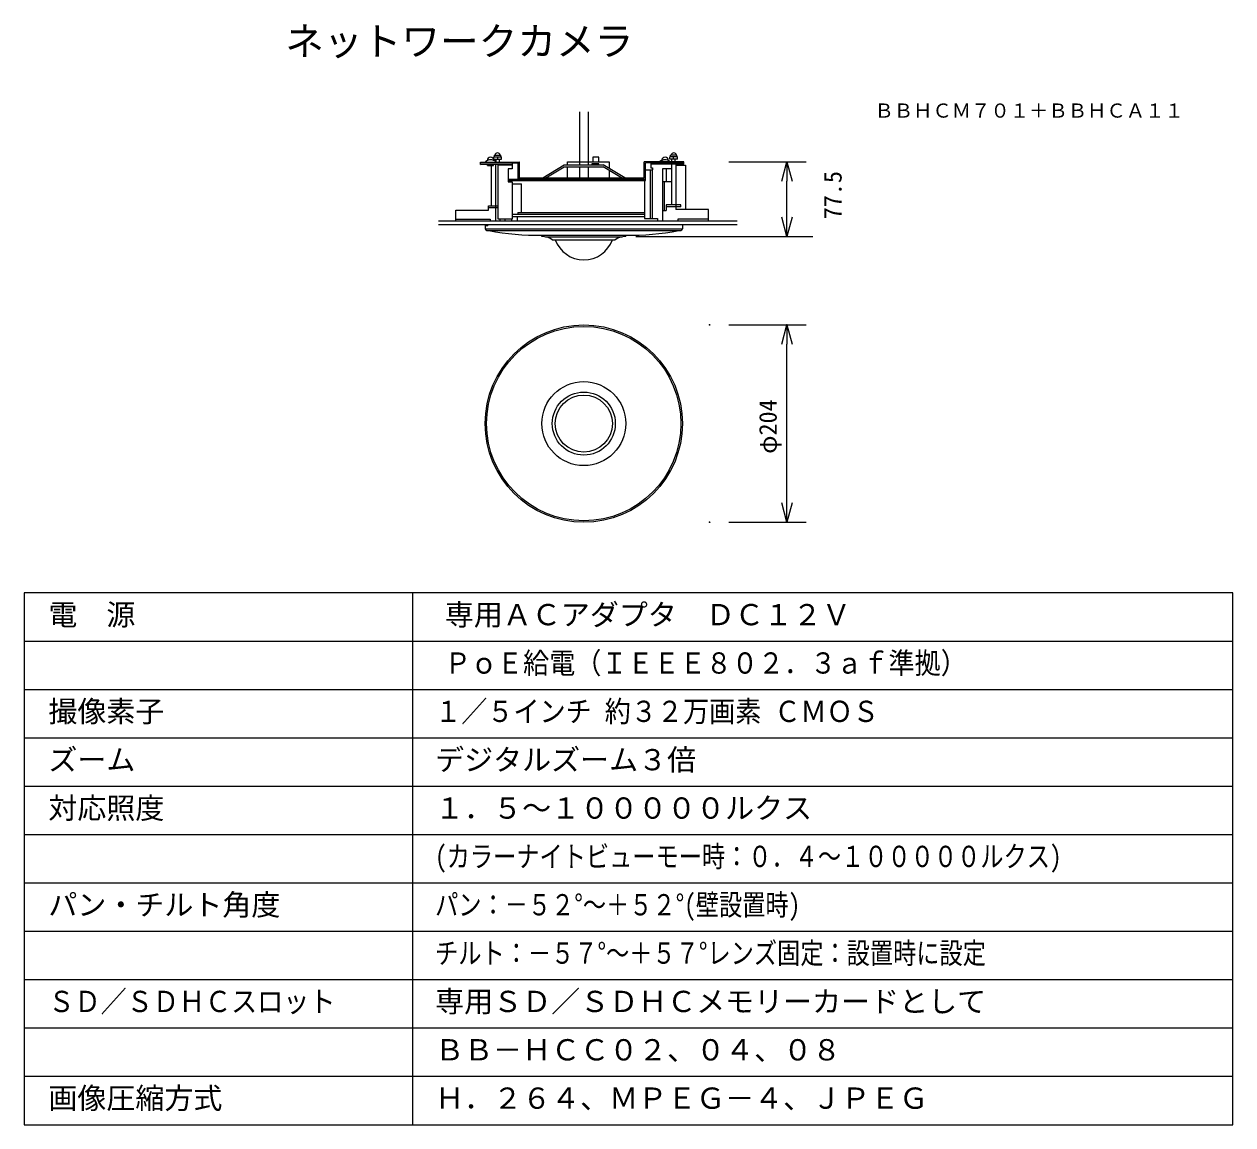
# Model space of a CAD drawing. Units: millimetres, scale not verified. Extents: x -63 to 62, y -57 to 57.
import ezdxf
from ezdxf.enums import TextEntityAlignment as Align

# ---------------------------------------------------------------- set-up
doc = ezdxf.new("R2010")
doc.units = ezdxf.units.MM
doc.header["$LTSCALE"] = 0.125
doc.header["$PDMODE"] = 32
doc.header["$PDSIZE"] = 0.0625
for name, color, linetype, lineweight in [('0-0_0', 7, 'Continuous', 25), ('0-1_WAKU', 1, 'Continuous', 18), ('0-5_GAIKEI', 1, 'Continuous', 18), ('0-6_SUNPO', 7, 'Continuous', 18), ('0-7_S1', 7, 'Continuous', 18)]:
    doc.layers.add(name, color=color, linetype=linetype, lineweight=lineweight)
for name, color, linetype in [('0-2_MOJI1', 7, 'Continuous'), ('0-3_TOUROKU', 7, 'Continuous'), ('0-4_Defpoints', 7, 'Continuous')]:
    doc.layers.add(name, color=color, linetype=linetype)
doc.styles.add('ＭＳ ゴシック', font='')
doc.styles.get('ＭＳ ゴシック').set_extended_font_data('MS Gothic')

# ---------------------------------------------------------------- blocks, each defined once
blk = doc.blocks.new('_OPEN30')
at = {"layer": '0-0_0'}
blk.add_line((0, 0), (-1, 0), dxfattribs=at)
blk.add_lwpolyline([(-1, 0.26795), (0, 0), (-1, -0.26795)], dxfattribs=at)
blk = doc.blocks.new('D2')
at = {"layer": '0-4_Defpoints'}
for p in [(11.6932, 24.1147), (19.6932, 24.1147), (11.6932, 3.7147)]:
    blk.add_point(p, dxfattribs=at)
at = {"layer": '0-6_SUNPO', "lineweight": 25}
for p, q in [((13.6932, 24.1147), (21.6932, 24.1147)), ((19.6932, 5.7147), (19.6932, 22.1147)), ((13.6932, 3.7147), (21.6932, 3.7147))]:
    blk.add_line(p, q, dxfattribs=at)
at = {"layer": '0-6_SUNPO', "xscale": 2, "yscale": 2}
for p, rotation in [((19.6932, 24.1147), 90), ((19.6932, 3.7147), 270)]:
    blk.add_blockref('_OPEN30', p, dxfattribs=dict(at, rotation=rotation))
at = {"layer": '0-6_SUNPO', "style": 'ＭＳ ゴシック'}
blk.add_text('φ204', height=1.833, rotation=90, dxfattribs=at).set_placement((19.1932, 10.7897), align=Align.BOTTOM_LEFT)

msp = doc.modelspace()

# ---------------------------------------------------------------- linework, layer by layer
at = {"layer": '0-1_WAKU', "color": 4}
for p, q in [((62.4899, -1.723), (-62.5101, -1.723)), ((-62.5101, -1.723), (-62.5101, -56.723)), ((-22.3045, -56.723), (-22.3045, -1.723)), ((62.4899, -56.723), (62.4899, -1.723)), ((-62.5101, -56.723), (62.4899, -56.723))]:
    msp.add_line(p, q, dxfattribs=at)
at = {"layer": '0-1_WAKU'}
for p, q in [((62.4899, -6.723), (-62.5101, -6.723)), ((62.4899, -11.723), (-62.5101, -11.723)), ((62.4899, -16.723), (-62.5101, -16.723)), ((62.4899, -21.723), (-62.5101, -21.723)), ((62.4899, -26.723), (-62.5101, -26.723)), ((62.4899, -31.723), (-62.5101, -31.723)), ((62.4899, -36.723), (-62.5101, -36.723)), ((62.4899, -41.723), (-62.5101, -41.723)), ((62.4899, -46.723), (-62.5101, -46.723)), ((62.4899, -51.723), (-62.5101, -51.723))]:
    msp.add_line(p, q, dxfattribs=at)
at = {"layer": '0-5_GAIKEI'}
for p, q in [((-5.0493, 42.547), (-5.0493, 48.0326)), ((-4.161, 42.547), (-4.161, 48.0326)), ((-15.3146, 42.715), (-11.4367, 42.7579)), ((-15.3146, 42.594), (-12.0262, 42.6369)), ((-13.973, 42.4908), (-13.973, 42.6369)), ((-13.9265, 43.1302), (-13.1534, 43.1302)), ((-13.8613, 43.5705), (-13.2186, 43.5705)), ((-13.8613, 43.3722), (-13.8613, 43.5705)), ((-13.7279, 36.7469), (-13.7279, 42.6369)), ((-13.6936, 42.8789), (-13.6936, 43.1302)), ((-13.5353, 43.1302), (-13.5353, 43.3722)), ((-13.4979, 36.9269), (-13.4979, 42.5539)), ((-13.4979, 42.5539), (-12.0262, 42.5539)), ((-13.349, 42.8789), (-13.349, 43.1302)), ((-13.2186, 43.3722), (-13.2186, 43.5705)), ((-13.1534, 43.1302), (-13.1534, 43.3722)), ((-12.0262, 42.7579), (-12.0262, 42.1403)), ((-11.4367, 40.9492), (-11.4367, 42.7579)), ((-11.2876, 40.9492), (-11.2876, 42.8789)), ((-8.8846, 41.2148), (-6.6527, 42.547)), ((-6.6527, 42.547), (-2.6375, 42.547)), ((-6.3305, 42.547), (-6.3305, 42.8689)), ((-6.3305, 42.8689), (-2.0162, 42.8689)), ((-3.7995, 42.6735), (-3.7995, 42.547)), ((-3.0747, 42.6735), (-3.7995, 42.6735)), ((-3.6959, 43.3403), (-3.6959, 42.8689)), ((-3.0862, 43.3403), (-3.6959, 43.3403)), ((-3.0862, 42.8689), (-3.0862, 43.3403)), ((-3.0747, 42.547), (-3.0747, 42.6735)), ((-0.4055, 41.2148), (-2.6375, 42.547)), ((-2.0162, 42.8689), (-2.0162, 42.1762)), ((1.5935, 41.2148), (1.5935, 42.8789)), ((5.6958, 42.8789), (1.5935, 42.8789)), ((1.7408, 40.9492), (1.7408, 42.7579)), ((5.6958, 42.7579), (1.7408, 42.7579)), ((2.2963, 42.7579), (2.2963, 42.232)), ((5.6958, 42.6369), (2.4075, 42.6369)), ((5.0502, 43.3722), (4.2772, 43.3722)), ((4.2772, 43.1302), (4.2772, 43.3722)), ((5.0502, 43.1302), (4.2772, 43.1302)), ((4.3424, 43.3722), (4.3424, 43.5705)), ((4.4273, 42.6369), (4.4273, 38.4344)), ((4.4728, 42.8789), (4.4728, 43.1302)), ((4.659, 43.1302), (4.659, 43.3722)), ((4.8174, 42.8789), (4.8174, 43.1302)), ((4.8807, 42.6369), (4.8807, 37.9319)), ((4.8807, 42.5038), (5.8895, 42.5038)), ((5.0502, 43.1302), (5.0502, 43.3722)), ((5.6958, 42.6369), (5.6958, 42.8789)), ((5.8895, 42.5038), (5.8895, 37.9319)), ((-14.5785, 42.4908), (-13.973, 42.4908)), ((-14.1648, 38.3286), (-14.1648, 42.4908)), ((-12.4401, 42.1403), (-12.4401, 40.7844)), ((-12.0262, 42.1403), (-12.4401, 42.1403)), ((-8.5572, 41.2148), (-6.6527, 42.3515)), ((-6.6527, 42.3515), (-2.6375, 42.3515)), ((-6.3305, 41.2148), (-6.3305, 42.3515)), ((-5.0493, 41.2148), (-5.0493, 42.3515)), ((-4.161, 41.2148), (-4.161, 42.3515)), ((-0.733, 41.2148), (-2.6375, 42.3515)), ((-2.0162, 41.9807), (-2.0162, 41.2148)), ((1.7408, 42.0394), (2.489, 42.0394)), ((2.2396, 42.0394), (2.2396, 37.0124)), ((2.2963, 42.232), (2.489, 42.232)), ((2.421, 42.0394), (2.421, 37.0124)), ((2.489, 42.232), (2.489, 42.0394)), ((3.4978, 42.1574), (3.4978, 36.7469)), ((4.4273, 42.1574), (3.4978, 42.1574)), ((3.8719, 42.1574), (3.8719, 40.7868)), ((-12.4401, 41.0699), (1.7408, 41.0699)), ((-12.4401, 40.9492), (1.7408, 40.9492)), ((-12.4401, 40.7844), (-12.0492, 40.7844)), ((-12.0492, 40.7844), (-12.0492, 36.9269)), ((-12.0492, 40.6006), (-11.0604, 40.6006)), ((-11.2876, 41.2148), (1.5935, 41.2148)), ((-11.0604, 37.6392), (-11.0604, 40.6006)), ((1.6388, 40.9492), (1.6388, 37.0124)), ((4.4273, 40.7868), (3.4978, 40.7868)), ((3.6792, 40.7868), (3.6792, 37.8343)), ((-17.8671, 37.869), (-14.4867, 37.869)), ((-17.8671, 36.7469), (-17.8671, 37.869)), ((-14.4867, 38.3286), (-13.4979, 38.3286)), ((-14.4867, 37.869), (-14.4867, 38.3286)), ((-14.4867, 38.1448), (-13.4979, 38.1448)), ((-11.4634, 37.6392), (-11.4634, 37.4554)), ((-11.4634, 37.6392), (1.6388, 37.6392)), ((3.4978, 37.8343), (3.8719, 37.8343)), ((3.8719, 38.4344), (3.8719, 37.8343)), ((5.4067, 38.2077), (3.8719, 38.2077)), ((-19.6522, 36.7469), (11.2414, 36.7469)), ((-19.6522, 36.3864), (11.2414, 36.3864)), ((-17.8671, 36.9269), (-14.3028, 36.9269)), ((-14.3028, 36.9269), (-14.3028, 36.7469)), ((-12.0492, 36.9269), (-13.4979, 36.9269)), ((-13.3153, 36.9269), (-13.3153, 36.7469)), ((-12.7844, 36.9269), (-12.7844, 36.7469)), ((-12.1227, 36.9269), (-12.1227, 36.7469)), ((-12.0492, 37.4554), (1.6388, 37.4554)), ((-12.0492, 37.2026), (1.6388, 37.2026)), ((-11.5203, 37.2026), (-11.5203, 36.7469)), ((1.6388, 37.0124), (2.999, 37.0124)), ((2.999, 37.0124), (2.999, 36.7469))]:
    msp.add_line(p, q, dxfattribs=at)
for points in [[(-15.3146, 42.594), (-15.3146, 42.836), (-11.2876, 42.8789)], [(-13.9265, 43.1302), (-13.9265, 43.3722), (-13.1534, 43.3722)], [(4.985, 43.3722), (4.985, 43.5705), (4.3424, 43.5705)], [(5.4067, 38.2077), (5.4067, 38.4344), (3.8719, 38.4344)], [(8.2735, 36.7469), (8.2735, 37.9319), (4.8807, 37.9319)], [(8.2735, 36.9269), (5.0867, 36.9269), (5.0867, 36.7469)]]:
    msp.add_lwpolyline(points, dxfattribs=at)
msp.add_lwpolyline([(-14.5878, 42.6369), (-14.5785, 42.6369), (-14.5785, 42.4908), (-14.5878, 42.4908)], close=True, dxfattribs=at)
for centre, radius, start, end in [((-13.5539, 43.5023), 0.2786, 14.1576, 165.8424), ((4.6777, 43.5023), 0.2786, 14.1576, 165.8424), ((-14.2515, 42.1549), 0.9131, 51.90933, 127.53546), ((-14.2684, 42.9969), 0.3476, 1.50849, 180.79794), ((3.7518, 42.1549), 0.9131, 52.46454, 128.09067), ((3.7688, 42.9969), 0.3476, 359.20206, 178.49151)]:
    msp.add_arc(centre, radius, start, end, dxfattribs=at)
at = {"layer": '0-6_SUNPO', "color": 3}
for p, q in [((10.3735, 42.8789), (18.3735, 42.8789)), ((16.3735, 37.1289), (16.3735, 40.8789)), ((0.7506, 35.1289), (19.0528, 35.1289)), ((10.3735, 35.1289), (18.3735, 35.1289))]:
    msp.add_line(p, q, dxfattribs=at)
at = {"layer": '0-7_S1'}
for p, q in [((-14.8338, 36.2792), (-14.8338, 35.9362)), ((-14.8338, 36.2792), (-14.5611, 36.2792)), ((-14.5611, 36.3864), (-14.5611, 36.2792)), ((5.5662, 36.3864), (5.5662, 35.9362)), ((5.5662, 36.2792), (5.5662, 35.9362)), ((-8.9749, 35.1303), (-8.9749, 35.2722)), ((-0.2928, 35.1303), (-0.2928, 35.2722)), ((-7.8942, 34.8124), (-1.3734, 34.8124))]:
    msp.add_line(p, q, dxfattribs=at)
at = {"layer": '0-7_S1', "color": 1}
for p, q in [((-14.8338, 35.9362), (5.5662, 35.9362)), ((-14.6662, 35.7675), (5.3986, 35.7675)), ((-8.9749, 35.2722), (-0.2915, 35.2722)), ((-8.61, 35.1064), (-0.6577, 35.1064))]:
    msp.add_line(p, q, dxfattribs=at)
at = {"layer": '0-7_S1'}
for radius in [10.2, 2.9543]:
    msp.add_circle((-4.6338, 15.7932), radius, dxfattribs=at)
at = {"layer": '0-7_S1', "color": 1}
for radius in [10.05, 4.3411, 3.2604]:
    msp.add_circle((-4.6338, 15.7932), radius, dxfattribs=at)
at = {"layer": '0-7_S1'}
for centre, radius, start, end in [((-14.6002, 36.0007), 0.2423, 195.42357, 254.196), ((-9.4283, 60.7589), 25.4908, 258.64034, 271.01913), ((-8.9067, 33.366), 1.7656, 55.00752, 92.21345), ((-0.3609, 33.366), 1.7656, 87.78655, 124.99248), ((0.1606, 60.7589), 25.4908, 268.98087, 281.35966), ((5.3326, 36.0007), 0.2423, 285.804, 344.57643), ((-4.6275, 35.869), 3.1436, 199.64006, 340.35994)]:
    msp.add_arc(centre, radius, start, end, dxfattribs=at)

# ---------------------------------------------------------------- block references
at = {"layer": '0-6_SUNPO', "xscale": 2, "yscale": 2}
for p, rotation in [((16.3735, 42.8789), 90), ((16.3735, 35.1289), 270)]:
    msp.add_blockref('_OPEN30', p, dxfattribs=dict(at, rotation=rotation))
at = {"layer": '0-6_SUNPO'}
msp.add_blockref('D2', (-3.3197, 1.8785), dxfattribs=at)

# ---------------------------------------------------------------- texts
at = {"layer": '0-2_MOJI1', "style": 'ＭＳ ゴシック'}
for s, height, p in [('ネットワークカメラ', 2.933, (-35.5101, 52.993)), ('電\u3000源', 2.199, (-60.0101, -5.723)), ('専用ＡＣアダプタ\u3000ＤＣ１２Ｖ', 2.199, (-19.0101, -5.723)), ('撮像素子', 2.199, (-60.0101, -15.723)), ('ズーム', 2.199, (-60.0101, -20.723)), ('デジタルズーム３倍', 2.199, (-20.0101, -20.723)), ('対応照度', 2.199, (-60.0101, -25.723)), ('１．５～１０００００ルクス', 2.199, (-20.0101, -25.723)), ('パン・チルト角度', 2.199, (-60.0101, -35.723)), ('専用ＳＤ／ＳＤＨＣメモリーカードとして', 2.199, (-20.0101, -45.723)), ('ＢＢ－ＨＣＣ０２、０４、０８', 2.199, (-20.0101, -50.723)), ('画像圧縮方式', 2.199, (-60.0101, -55.723)), ('Ｈ．２６４、ＭＰＥＧ－４、ＪＰＥＧ', 2.199, (-20.0101, -55.723))]:
    msp.add_text(s, height=height, dxfattribs=at).set_placement(p, align=Align.BOTTOM_LEFT)
for s, width, p in [('ＰｏＥ給電（ＩＥＥＥ８０２．３ａｆ準拠）', 0.9, (-19.0101, -10.723)), ('１／５インチ 約３２万画素 ＣＭＯＳ', 0.9, (-20.0101, -15.723)), ('(カラーナイトビューモー時：０．４～１０００００ルクス)', 0.8, (-20.0101, -30.723)), ('パン：－５２°～＋５２°(壁設置時)', 0.8, (-20.0101, -35.723)), ('チルト：－５７°～＋５７°レンズ固定：設置時に設定', 0.8, (-20.0101, -40.723)), ('ＳＤ／ＳＤＨＣスロット', 0.9, (-60.0101, -45.723))]:
    msp.add_text(s, height=2.199, dxfattribs=dict(at, width=width)).set_placement(p, align=Align.BOTTOM_LEFT)
at = {"layer": '0-3_TOUROKU', "style": 'ＭＳ ゴシック'}
msp.add_text('ＢＢＨＣＭ７０１＋ＢＢＨＣＡ１１', height=1.466, dxfattribs=at).set_placement((25.4232, 46.993), align=Align.BOTTOM_LEFT)
at = {"layer": '0-6_SUNPO', "style": 'ＭＳ ゴシック'}
msp.add_text('77.5', height=1.833, rotation=90, dxfattribs=at).set_placement((22.5836, 36.9249), align=Align.BOTTOM_LEFT)

doc.saveas('drawing.dxf')
